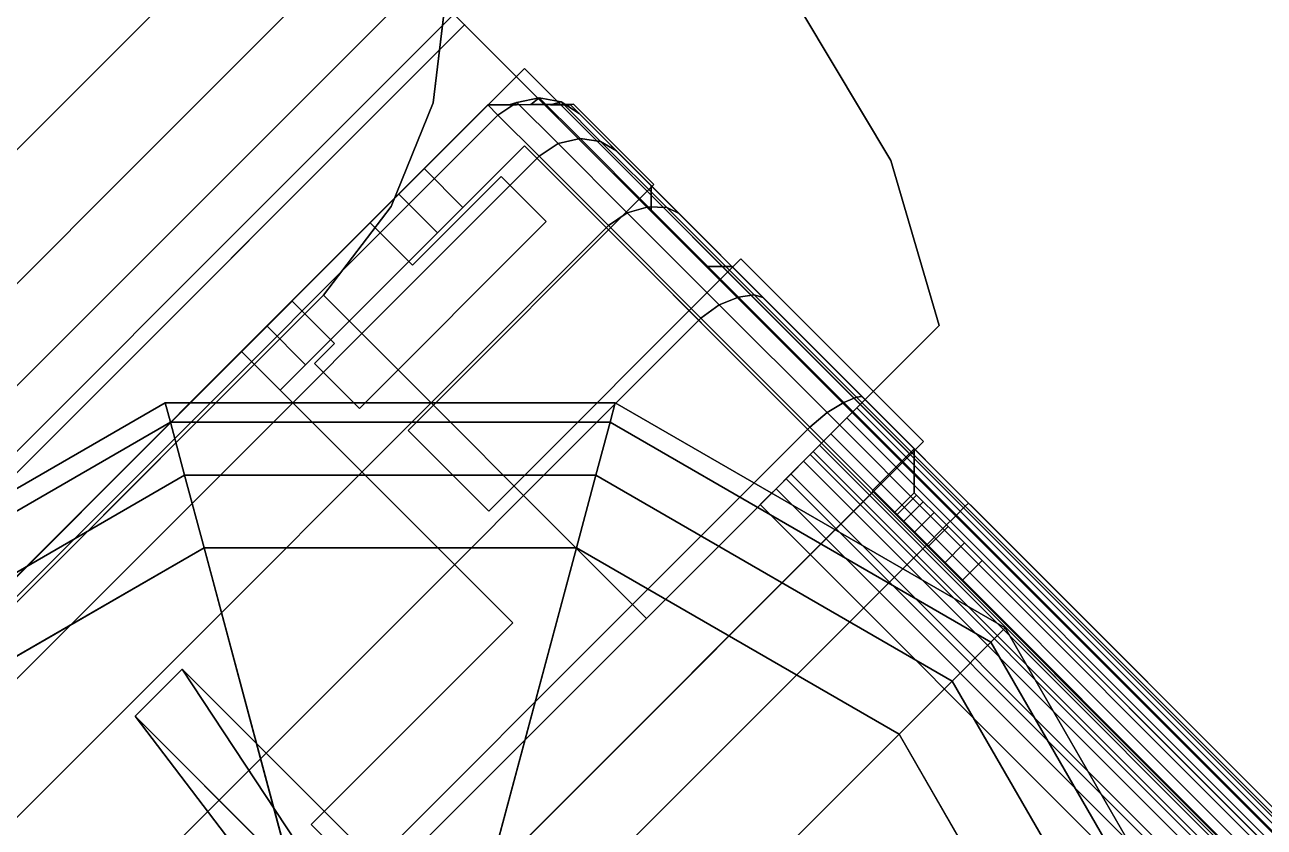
# Model space of a CAD drawing. Extents: x -170 to 1783, y -20 to 1205.
# Drawn here: x 207.372 to 208.728, y 373.776 to 374.654 of the extents above; entities that cross this region are included whole.
import ezdxf

# ---------------------------------------------------------------- set-up
doc = ezdxf.new("R2010")
doc.units = 0
doc.header["$LTSCALE"] = 96
doc.header["$MEASUREMENT"] = 0
for name, color, linetype in [('A-FURN-3-PANEL-GLIDE', 7, 'Continuous'), ('A-FURN-3-PANEL-GLIDE-HOUSING', 7, 'Continuous'), ('A-FURN-3-PANEL-RACE', 7, 'Continuous'), ('A-FURN-3-PANEL-SIDE1', 7, 'Continuous'), ('A-FURN-3-PANEL-TOPCAP', 7, 'Continuous'), ('A-FURN-3-PANEL-TRIM', 7, 'Continuous'), ('A-FURN-P-PNLS', 7, 'Continuous'), ('MAIN_PANEL', 7, 'Continuous'), ('MAIN_PANEL_COMP', 7, 'Continuous'), ('SM', 7, 'Continuous')]:
    doc.layers.add(name, color=color, linetype=linetype)

# ---------------------------------------------------------------- blocks, each defined once
blk = doc.blocks.new('EC-EFN-456')
at = {"layer": 'A-FURN-3-PANEL-GLIDE', "color": 20, "linetype": 'Continuous', "invisible_edges": 12}
for points in [[(47.115, 1), (47.9025, 1), (47.797, 1.3937)], [(47.115, 1), (46.7213, 0.318), (47.115, 0.2125)], [(47.115, 1), (47.115, 0.2125), (47.5088, 0.318)], [(47.115, 1), (47.5088, 0.318), (47.797, 0.6063)], [(47.115, 1), (47.797, 0.6063), (47.9025, 1)]]:
    blk.add_3dface(points, dxfattribs=at)
at = {"layer": 'A-FURN-3-PANEL-GLIDE', "color": 20, "linetype": 'Continuous'}
for points in [[(47.2904, 1.1013, 0.3285), (47.797, 1.3937, 0.3285), (47.9025, 1, 0.3285), (47.3175, 1, 0.3285)], [(47.3175, 1, 0.3285), (47.9025, 1, 0.3285), (47.797, 0.6063, 0.3285), (47.2904, 0.8988, 0.3285)], [(47.9025, 1, 0.3285), (47.9846, 1, 0.3065), (47.8681, 0.5652, 0.3065), (47.797, 0.6063, 0.3285)], [(47.9846, 1, 0.022), (47.9025, 1), (47.797, 0.6063), (47.8681, 0.5652, 0.022)], [(47.9846, 1, 0.3065), (48.0447, 1, 0.2464), (47.9202, 0.5351, 0.2464), (47.8681, 0.5652, 0.3065)], [(48.0447, 1, 0.0821), (47.9846, 1, 0.022), (47.8681, 0.5652, 0.022), (47.9202, 0.5351, 0.0821)], [(48.0447, 1, 0.2464), (48.0667, 1, 0.1642), (47.9392, 0.5241, 0.1642), (47.9202, 0.5351, 0.2464)], [(48.0667, 1, 0.1642), (48.0447, 1, 0.0821), (47.9202, 0.5351, 0.0821), (47.9392, 0.5241, 0.1642)], [(47.2904, 0.8988, 0.3285), (47.797, 0.6063, 0.3285), (47.5088, 0.318, 0.3285), (47.2163, 0.8246, 0.3285)], [(47.115, 0.7975, 0.3285), (47.115, 0.2125, 0.3285), (46.7213, 0.318, 0.3285), (47.0138, 0.8246, 0.3285)], [(47.2163, 0.8246, 0.3285), (47.5088, 0.318, 0.3285), (47.115, 0.2125, 0.3285), (47.115, 0.7975, 0.3285)], [(47.797, 0.6063, 0.3285), (47.8681, 0.5652, 0.3065), (47.5498, 0.2469, 0.3065), (47.5088, 0.318, 0.3285)], [(47.8681, 0.5652, 0.022), (47.797, 0.6063), (47.5088, 0.318), (47.5498, 0.2469, 0.022)], [(47.8681, 0.5652, 0.3065), (47.9202, 0.5351, 0.2464), (47.5799, 0.1948, 0.2464), (47.5498, 0.2469, 0.3065)], [(47.9202, 0.5351, 0.0821), (47.8681, 0.5652, 0.022), (47.5498, 0.2469, 0.022), (47.5799, 0.1948, 0.0821)], [(47.9202, 0.5351, 0.2464), (47.9392, 0.5241, 0.1642), (47.5909, 0.1758, 0.1642), (47.5799, 0.1948, 0.2464)], [(47.9392, 0.5241, 0.1642), (47.9202, 0.5351, 0.0821), (47.5799, 0.1948, 0.0821), (47.5909, 0.1758, 0.1642)], [(47.115, 0.2125, 0.3285), (47.115, 0.1304, 0.3065), (46.6802, 0.2469, 0.3065), (46.7213, 0.318, 0.3285)], [(47.115, 0.1304, 0.022), (47.115, 0.2125), (46.7213, 0.318), (46.6802, 0.2469, 0.022)], [(47.5088, 0.318, 0.3285), (47.5498, 0.2469, 0.3065), (47.115, 0.1304, 0.3065), (47.115, 0.2125, 0.3285)], [(47.5498, 0.2469, 0.022), (47.5088, 0.318), (47.115, 0.2125), (47.115, 0.1304, 0.022)], [(47.115, 0.1304, 0.3065), (47.115, 0.0703, 0.2464), (46.6501, 0.1948, 0.2464), (46.6802, 0.2469, 0.3065)], [(47.115, 0.0703, 0.0821), (47.115, 0.1304, 0.022), (46.6802, 0.2469, 0.022), (46.6501, 0.1948, 0.0821)], [(47.5498, 0.2469, 0.3065), (47.5799, 0.1948, 0.2464), (47.115, 0.0703, 0.2464), (47.115, 0.1304, 0.3065)], [(47.5799, 0.1948, 0.0821), (47.5498, 0.2469, 0.022), (47.115, 0.1304, 0.022), (47.115, 0.0703, 0.0821)], [(47.115, 0.0703, 0.2464), (47.115, 0.0483, 0.1642), (46.6391, 0.1758, 0.1642), (46.6501, 0.1948, 0.2464)], [(47.115, 0.0483, 0.1642), (47.115, 0.0703, 0.0821), (46.6501, 0.1948, 0.0821), (46.6391, 0.1758, 0.1642)], [(47.5799, 0.1948, 0.2464), (47.5909, 0.1758, 0.1642), (47.115, 0.0483, 0.1642), (47.115, 0.0703, 0.2464)], [(47.5909, 0.1758, 0.1642), (47.5799, 0.1948, 0.0821), (47.115, 0.0703, 0.0821), (47.115, 0.0483, 0.1642)]]:
    blk.add_3dface(points, dxfattribs=at)
at = {"layer": 'A-FURN-3-PANEL-GLIDE-HOUSING', "color": 40, "linetype": 'Continuous'}
for points in [[(47.72, 0.79, 3.3867), (47.72, 0.79, 3.5747), (47.115, 0.79, 3.5747), (47.2635, 0.8515, 2.2447)], [(47.72, 0.717, 3.3867), (47.72, 0.79, 3.3867), (47.2635, 0.8515, 2.2447), (47.3151, 0.7999, 2.2447)], [(47.3151, 0.7999, 2.2447), (47.115, 0.717, 3.5747), (47.72, 0.717, 3.5747), (47.72, 0.717, 3.3867)], [(47.72, 0.79, 3.5747), (47.72, 0.79, 3.3867), (47.72, 0.717, 3.3867), (47.72, 0.717, 3.5747)]]:
    blk.add_3dface(points, dxfattribs=at)
at = {"layer": 'A-FURN-3-PANEL-GLIDE-HOUSING', "color": 40, "linetype": 'Continuous', "invisible_edges": 4}
blk.add_3dface([(47.72, 0.79, 3.5747), (47.72, 0.717, 3.5747), (47.115, 0.717, 3.5747), (47.115, 0.79, 3.5747)], dxfattribs=at)
at = {"layer": 'A-FURN-3-PANEL-RACE', "color": 40, "linetype": 'Continuous'}
for points, invisible_edges in [([(0.5, 0.7375, 0.4563), (2.098, 0.7375, 0.4563), (47.5, 0.4255, 0.4563), (0.5, 0.4255, 0.4563)], 6), ([(0.5, 0.7375, 0.3963), (0.5, 0.4255, 0.3963), (47.5, 0.4255, 0.3963), (2.098, 0.7375, 0.3963)], 6), ([(45.902, 0.7375, 0.4563), (47.5, 0.7375, 0.4563), (47.5, 0.4255, 0.4563), (2.098, 0.7375, 0.4563)], 12), ([(45.902, 0.7375, 0.3963), (2.098, 0.7375, 0.3963), (47.5, 0.4255, 0.3963), (47.5, 0.7375, 0.3963)], 3), ([(0.5, 0.4255, 0.3963), (0.08, 0.4255, 0.3963), (0.08, -0.0125, 0.3963), (47.92, -0.0125, 0.3963)], 8), ([(0.5, 0.4255, 0.4563), (47.86, 0.0475, 0.4563), (0.14, 0.0475, 0.4563), (0.14, 0.4255, 0.4563)], 1), ([(47.5, 0.4255, 0.3963), (0.5, 0.4255, 0.3963), (47.92, -0.0125, 0.3963), (47.92, 0.4255, 0.3963)], 3), ([(47.5, 0.4255, 0.4563), (47.86, 0.4255, 0.4563), (47.86, 0.0475, 0.4563), (0.5, 0.4255, 0.4563)], 12), ([(47.5, 0.4255, 0.3963), (47.92, 0.4255, 0.3963), (47.86, 0.4255, 0.4563), (47.5, 0.4255, 0.4563)], 2), ([(47.92, 0.4255, 0.3963), (47.92, 0.4255, 1.7894), (47.86, 0.4255, 1.7894), (47.86, 0.4255, 0.4563)], 8), ([(47.86, 0.4255, 1.7894), (47.86, 0.386, 1.7894), (47.86, 0.1819, 1.4986), (47.86, 0.4255, 0.4563)], 4), ([(47.86, 0.4255, 0.4563), (47.86, 0.1819, 1.4986), (47.86, 0.1425, 1.4986), (47.86, 0.0475, 0.4563)], 5), ([(47.86, 0.1425, 3.1951), (47.86, 0.4255, 3.245), (47.86, 0.4255, 3.515), (47.86, 0.0475, 3.515)], 8), ([(47.86, 0.4255, 3.515), (47.92, 0.4255, 3.515), (47.92, -0.0125, 3.515), (47.86, 0.0475, 3.515)], 4), ([(47.92, 0.386, 1.7894), (47.92, 0.4255, 1.7894), (47.92, 0.4255, 0.3963), (47.92, 0.1819, 1.4986)], 4), ([(47.92, 0.1819, 1.4986), (47.92, 0.4255, 0.3963), (47.92, -0.0125, 0.3963), (47.92, 0.1425, 1.4986)], 5), ([(47.92, 0.4255, 3.245), (47.92, 0.1425, 3.1951), (47.92, -0.0125, 3.515), (47.92, 0.4255, 3.515)], 2), ([(47.4, 0.1425, 4.1797), (47.4, 0.1179, 4.1764), (47.4, 0.1024, 4.2344), (47.4, 0.1425, 4.2397)], 2), ([(47.86, 0.0475, 0.4563), (47.86, 0.1425, 1.4986), (47.86, 0.1425, 3.1951), (47.86, 0.0475, 3.515)], 5), ([(47.92, 0.1425, 3.1951), (47.92, 0.1425, 1.4986), (47.92, -0.0125, 0.3963), (47.92, -0.0125, 3.515)], 10), ([(47.4, 0.1179, 4.1764), (47.4, 0.095, 4.1669), (47.4, 0.065, 4.2189), (47.4, 0.1024, 4.2344)], 10), ([(47.4, 0.095, 4.1669), (47.4, 0.0753, 4.1519), (47.4, 0.0329, 4.1943), (47.4, 0.065, 4.2189)], 10), ([(47.4, 0.0753, 4.1519), (47.4, 0.0602, 4.1322), (47.4, 0.0082, 4.1622), (47.4, 0.0329, 4.1943)], 10), ([(47.4, 0.0602, 4.1322), (47.4, 0.0507, 4.1093), (47.4, -0.0072, 4.1248), (47.4, 0.0082, 4.1622)], 10), ([(0.14, 0.0475, 0.4563), (47.86, 0.0475, 0.4563), (47.86, 0.0475, 3.515), (0.14, 0.0475, 3.515)], 4), ([(0.6, 0.0475, 3.515), (47.4, 0.0475, 3.515), (47.4, 0.0475, 4.0847), (0.6, 0.0475, 4.0847)], 1), ([(47.4, 0.0507, 4.1093), (47.4, 0.0475, 4.0847), (47.4, -0.0125, 4.0847), (47.4, -0.0072, 4.1248)], 10), ([(47.4, 0.0475, 3.515), (47.4, -0.0125, 3.515), (47.4, -0.0125, 4.0847), (47.4, 0.0475, 4.0847)], 4), ([(47.86, 0.0475, 3.515), (47.92, -0.0125, 3.515), (47.4, -0.0125, 3.515), (47.4, 0.0475, 3.515)], 1), ([(47.92, -0.0125, 3.515), (47.92, -0.0125, 0.3963), (0.08, -0.0125, 0.3963), (0.08, -0.0125, 3.515)], 8), ([(47.4, -0.0125, 4.0847), (47.4, -0.0125, 3.515), (0.6, -0.0125, 3.515), (0.6, -0.0125, 4.0847)], 2)]:
    blk.add_3dface(points, dxfattribs=dict(at, invisible_edges=invisible_edges))
for points in [[(47.5, 0.7375, 0.4563), (45.902, 0.7375, 0.4563), (45.902, 0.7375, 0.3963), (47.5, 0.7375, 0.3963)], [(47.5, 0.7375, 0.3963), (47.5, 0.4255, 0.3963), (47.5, 0.4255, 0.4563), (47.5, 0.7375, 0.4563)], [(47.86, 0.4255, 3.245), (47.92, 0.4255, 3.245), (47.92, 0.4255, 3.515), (47.86, 0.4255, 3.515)], [(47.92, 0.4255, 1.7894), (47.92, 0.386, 1.7894), (47.86, 0.386, 1.7894), (47.86, 0.4255, 1.7894)], [(47.86, 0.1425, 3.1951), (47.92, 0.1425, 3.1951), (47.92, 0.4255, 3.245), (47.86, 0.4255, 3.245)], [(47.92, 0.386, 1.7894), (47.92, 0.1819, 1.4986), (47.86, 0.1819, 1.4986), (47.86, 0.386, 1.7894)], [(47.92, 0.1819, 1.4986), (47.92, 0.1425, 1.4986), (47.86, 0.1425, 1.4986), (47.86, 0.1819, 1.4986)], [(47.4, 0.1425, 4.1797), (47.4, 0.1425, 4.2397), (0.6, 0.1425, 4.2397), (0.6, 0.1425, 4.1797)], [(47.4, 0.1425, 4.2397), (47.4, 0.1024, 4.2344), (0.6, 0.1024, 4.2344), (0.6, 0.1425, 4.2397)], [(0.6, 0.1425, 4.1797), (0.6, 0.1179, 4.1764), (47.4, 0.1179, 4.1764), (47.4, 0.1425, 4.1797)], [(47.86, 0.1425, 1.4986), (47.92, 0.1425, 1.4986), (47.92, 0.1425, 3.1951), (47.86, 0.1425, 3.1951)], [(0.6, 0.1179, 4.1764), (0.6, 0.095, 4.1669), (47.4, 0.095, 4.1669), (47.4, 0.1179, 4.1764)], [(47.4, 0.1024, 4.2344), (47.4, 0.065, 4.2189), (0.6, 0.065, 4.2189), (0.6, 0.1024, 4.2344)], [(0.6, 0.095, 4.1669), (0.6, 0.0753, 4.1519), (47.4, 0.0753, 4.1519), (47.4, 0.095, 4.1669)], [(0.6, 0.0753, 4.1519), (0.6, 0.0602, 4.1322), (47.4, 0.0602, 4.1322), (47.4, 0.0753, 4.1519)], [(47.4, 0.065, 4.2189), (47.4, 0.0329, 4.1943), (0.6, 0.0329, 4.1943), (0.6, 0.065, 4.2189)], [(0.6, 0.0602, 4.1322), (0.6, 0.0507, 4.1093), (47.4, 0.0507, 4.1093), (47.4, 0.0602, 4.1322)], [(0.6, 0.0507, 4.1093), (0.6, 0.0475, 4.0847), (47.4, 0.0475, 4.0847), (47.4, 0.0507, 4.1093)], [(47.4, 0.0329, 4.1943), (47.4, 0.0082, 4.1622), (0.6, 0.0082, 4.1622), (0.6, 0.0329, 4.1943)], [(47.4, 0.0082, 4.1622), (47.4, -0.0072, 4.1248), (0.6, -0.0072, 4.1248), (0.6, 0.0082, 4.1622)], [(47.4, -0.0072, 4.1248), (47.4, -0.0125, 4.0847), (0.6, -0.0125, 4.0847), (0.6, -0.0072, 4.1248)]]:
    blk.add_3dface(points, dxfattribs=at)
at = {"layer": 'A-FURN-3-PANEL-SIDE1', "color": 7, "linetype": 'Continuous'}
for points in [[(47.3224, 1.955, 55.7401), (47.3228, 0.045, 55.7401), (0.6776, 0.045, 55.7401), (0.6776, 1.955, 55.7401)], [(47.3224, 0.045, 4.2397), (47.3224, 1.955, 4.2397), (0.6776, 1.955, 4.2397), (0.6776, 0.045, 4.2397)], [(47.3228, 0.045, 55.7401), (47.3224, 1.955, 55.7401), (47.3224, 1.955, 4.2397), (47.3224, 0.045, 4.2397)], [(47.3228, 0.045, 55.7401), (47.3224, 0.045, 4.2397), (0.6776, 0.045, 4.2397), (0.6776, 0.045, 55.7401)]]:
    blk.add_3dface(points, dxfattribs=at)
at = {"layer": 'A-FURN-3-PANEL-TOPCAP', "color": 60, "linetype": 'Continuous'}
for points, invisible_edges in [([(47.324, 2.02, 55.635), (47.324, -0.02, 55.635), (47.606, -0.02, 55.635), (47.606, 2.02, 55.635)], 5), ([(47.606, 2.02, 55.635), (47.606, -0.02, 55.635), (47.6259, 0, 55.635), (47.6259, 2, 55.635)], 5), ([(47.711, 2, 55.635), (47.711, 0, 55.635), (47.731, -0.02, 55.635), (47.731, 2.02, 55.635)], 5), ([(47.856, -0.02, 55.635), (47.856, 2.02, 55.635), (47.731, 2.02, 55.635), (47.731, -0.02, 55.635)], 5), ([(47.8715, 2.0047, 55.635), (47.856, 2.02, 55.635), (47.856, -0.02, 55.635), (47.8715, -0.0047, 55.635)], 10), ([(47.711, 0, 55.635), (47.711, 2, 55.635), (47.6259, 2, 55.635), (47.6259, 0, 55.635)], 5), ([(47.8715, -0.0047, 55.635), (47.8871, 0.0106, 55.635), (47.8871, 1.9894, 55.635), (47.8715, 2.0047, 55.635)], 10), ([(47.9035, 1.9727, 55.635), (47.8871, 1.9894, 55.635), (47.8871, 0.0106, 55.635), (47.9035, 0.0273, 55.635)], 10), ([(47.9035, 0.0273, 55.635), (47.92, 0.044, 55.635), (47.92, 1.956, 55.635), (47.9035, 1.9727, 55.635)], 8), ([(0.815, 0.045, 55.7401), (0.815, -0.02, 55.7741), (47.185, 0.014, 55.7401), (47.185, 0.045, 55.7401)], 1), ([(47.185, -0.02, 55.7741), (47.185, 0.014, 55.7401), (0.815, 0.014, 55.7401), (0.815, -0.02, 55.7741)], 5), ([(47.185, -0.02, 55.7741), (47.221, -0.02, 55.7693), (47.2122, 0.014, 55.7365), (47.185, 0.014, 55.7401)], 10), ([(47.221, -0.02, 55.7693), (47.2545, -0.02, 55.7554), (47.2375, 0.014, 55.726), (47.2122, 0.014, 55.7365)], 10), ([(47.2545, -0.02, 55.7554), (47.2833, -0.02, 55.7333), (47.2593, 0.014, 55.7093), (47.2375, 0.014, 55.726)], 10), ([(47.2833, -0.02, 55.7333), (47.3054, -0.02, 55.7045), (47.276, 0.014, 55.6875), (47.2593, 0.014, 55.7093)], 10), ([(47.3054, -0.02, 55.7045), (47.3193, -0.02, 55.671), (47.2864, 0.014, 55.6622), (47.276, 0.014, 55.6875)], 10), ([(47.3193, -0.02, 55.671), (47.324, -0.02, 55.635), (47.29, 0.014, 55.635), (47.2864, 0.014, 55.6622)], 8), ([(0.76, -0.02, 56.161), (47.24, -0.02, 56.161), (47.24, 0, 56.141), (0.76, 0, 56.141)], 10), ([(47.24, 0, 56.056), (0.76, 0, 56.056), (0.76, 0, 56.141), (47.24, 0, 56.141)], 10), ([(0.76, 0, 56.056), (47.24, 0, 56.056), (47.24, -0.02, 56.036), (0.76, -0.02, 56.036)], 10), ([(47.3727, -0.02, 56.1426), (47.3676, 0, 56.1232), (47.24, 0, 56.141), (47.24, -0.02, 56.161)], 5), ([(47.3676, 0, 56.1232), (47.3456, 0, 56.0411), (47.24, 0, 56.056), (47.24, 0, 56.141)], 5), ([(47.3456, 0, 56.0411), (47.3404, -0.02, 56.0218), (47.24, -0.02, 56.036), (47.24, 0, 56.056)], 5), ([(47.4431, 0, 55.9981), (47.4331, -0.02, 55.9807), (47.3404, -0.02, 56.0218), (47.3456, 0, 56.0411)], 5), ([(47.4856, 0, 56.0717), (47.4431, 0, 55.9981), (47.3456, 0, 56.0411), (47.3676, 0, 56.1232)], 5), ([(47.4956, -0.02, 56.0891), (47.4856, 0, 56.0717), (47.3676, 0, 56.1232), (47.3727, -0.02, 56.1426)], 5), ([(47.5252, 0, 55.9301), (47.5111, -0.02, 55.9159), (47.4331, -0.02, 55.9807), (47.4431, 0, 55.9981)], 5), ([(47.5854, 0, 55.9903), (47.5252, 0, 55.9301), (47.4431, 0, 55.9981), (47.4856, 0, 56.0717)], 5), ([(47.5995, -0.02, 56.0044), (47.5854, 0, 55.9903), (47.4856, 0, 56.0717), (47.4956, -0.02, 56.0891)], 5), ([(47.5858, 0, 55.8424), (47.5685, -0.02, 55.8323), (47.5111, -0.02, 55.9159), (47.5252, 0, 55.9301)], 5), ([(47.6595, 0, 55.8849), (47.5858, 0, 55.8424), (47.5252, 0, 55.9301), (47.5854, 0, 55.9903)], 5), ([(47.6202, 0, 55.7415), (47.601, -0.02, 55.7363), (47.5685, -0.02, 55.8323), (47.5858, 0, 55.8424)], 5), ([(47.6768, -0.02, 55.8949), (47.6595, 0, 55.8849), (47.5854, 0, 55.9903), (47.5995, -0.02, 56.0044)], 5), ([(47.7024, 0, 55.7635), (47.6202, 0, 55.7415), (47.5858, 0, 55.8424), (47.6595, 0, 55.8849)], 5), ([(47.6259, 0, 55.635), (47.606, -0.02, 55.635), (47.601, -0.02, 55.7363), (47.6202, 0, 55.7415)], 4), ([(47.711, 0, 55.635), (47.6259, 0, 55.635), (47.6202, 0, 55.7415), (47.7024, 0, 55.7635)], 4), ([(47.7217, -0.02, 55.7687), (47.7024, 0, 55.7635), (47.6595, 0, 55.8849), (47.6768, -0.02, 55.8949)], 5), ([(47.731, -0.02, 55.635), (47.711, 0, 55.635), (47.7024, 0, 55.7635), (47.7217, -0.02, 55.7687)], 4), ([(0.76, -0.02, 56.161), (0.76, -0.02, 56.286), (47.24, -0.02, 56.286), (47.24, -0.02, 56.161)], 5), ([(47.185, -0.02, 55.7741), (0.815, -0.02, 55.7741), (0.76, -0.02, 56.036), (47.24, -0.02, 56.036)], 10), ([(47.185, -0.02, 55.7741), (47.24, -0.02, 56.036), (47.3404, -0.02, 56.0218), (47.221, -0.02, 55.7693)], 5), ([(47.4331, -0.02, 55.9807), (47.2545, -0.02, 55.7554), (47.221, -0.02, 55.7693), (47.3404, -0.02, 56.0218)], 5), ([(47.4051, -0.02, 56.2633), (47.3727, -0.02, 56.1426), (47.24, -0.02, 56.161), (47.24, -0.02, 56.286)], 5), ([(47.2545, -0.02, 55.7554), (47.4331, -0.02, 55.9807), (47.5111, -0.02, 55.9159), (47.2833, -0.02, 55.7333)], 5), ([(47.5685, -0.02, 55.8323), (47.3054, -0.02, 55.7045), (47.2833, -0.02, 55.7333), (47.5111, -0.02, 55.9159)], 5), ([(47.3054, -0.02, 55.7045), (47.5685, -0.02, 55.8323), (47.601, -0.02, 55.7363), (47.3193, -0.02, 55.671)], 5), ([(47.3193, -0.02, 55.671), (47.601, -0.02, 55.7363), (47.606, -0.02, 55.635), (47.324, -0.02, 55.635)], 1), ([(47.5581, -0.02, 56.1974), (47.4956, -0.02, 56.0891), (47.3727, -0.02, 56.1426), (47.4051, -0.02, 56.2633)], 5), ([(47.6879, -0.02, 56.0929), (47.5995, -0.02, 56.0044), (47.4956, -0.02, 56.0891), (47.5581, -0.02, 56.1974)], 5), ([(47.7851, -0.02, 55.9575), (47.6768, -0.02, 55.8949), (47.5995, -0.02, 56.0044), (47.6879, -0.02, 56.0929)], 5), ([(47.8425, -0.02, 55.8011), (47.7217, -0.02, 55.7687), (47.6768, -0.02, 55.8949), (47.7851, -0.02, 55.9575)], 5), ([(47.856, -0.02, 55.635), (47.731, -0.02, 55.635), (47.7217, -0.02, 55.7687), (47.8425, -0.02, 55.8011)], 4)]:
    blk.add_3dface(points, dxfattribs=dict(at, invisible_edges=invisible_edges))
for points in [[(0.76, 0.044, 56.35), (0.76, 1.956, 56.35), (47.24, 1.956, 56.35), (47.24, 0.044, 56.35)], [(47.4216, 0.044, 56.3252), (47.24, 0.044, 56.35), (47.24, 1.956, 56.35), (47.4216, 1.956, 56.3252)], [(47.5901, 0.044, 56.2528), (47.4216, 0.044, 56.3252), (47.4216, 1.956, 56.3252), (47.5901, 1.956, 56.2528)], [(47.7332, 0.044, 56.1382), (47.5901, 0.044, 56.2528), (47.5901, 1.956, 56.2528), (47.7332, 1.956, 56.1382)], [(47.8405, 0.044, 55.9895), (47.7332, 0.044, 56.1382), (47.7332, 1.956, 56.1382), (47.8405, 1.956, 55.9895)], [(47.9043, 0.044, 55.8177), (47.8405, 0.044, 55.9895), (47.8405, 1.956, 55.9895), (47.9043, 1.956, 55.8177)], [(47.92, 0.044, 55.635), (47.9043, 0.044, 55.8177), (47.9043, 1.956, 55.8177), (47.92, 1.956, 55.635)], [(0.76, 0.0195, 56.3451), (0.76, 0.044, 56.35), (47.24, 0.044, 56.35), (47.24, 0.0195, 56.3451)], [(47.185, 0.045, 55.7401), (47.185, 0.014, 55.7401), (47.2122, 0.014, 55.7365), (47.2122, 0.045, 55.7365)], [(47.2122, 0.045, 55.7365), (47.2122, 0.014, 55.7365), (47.2375, 0.014, 55.726), (47.2375, 0.045, 55.726)], [(47.2375, 0.045, 55.726), (47.2375, 0.014, 55.726), (47.2593, 0.014, 55.7093), (47.2593, 0.045, 55.7093)], [(47.4216, 0.044, 56.3252), (47.4194, 0.0195, 56.3203), (47.24, 0.0195, 56.3451), (47.24, 0.044, 56.35)], [(47.2593, 0.045, 55.7093), (47.2593, 0.014, 55.7093), (47.276, 0.014, 55.6875), (47.276, 0.045, 55.6875)], [(47.276, 0.045, 55.6875), (47.276, 0.014, 55.6875), (47.2864, 0.014, 55.6622), (47.2864, 0.045, 55.6622)], [(47.2864, 0.045, 55.6622), (47.2864, 0.014, 55.6622), (47.29, 0.014, 55.635), (47.29, 0.045, 55.635)], [(47.29, 0.014, 55.635), (47.324, -0.02, 55.635), (47.324, 0.045, 55.635), (47.29, 0.045, 55.635)], [(47.5901, 0.044, 56.2528), (47.5864, 0.0195, 56.248), (47.4194, 0.0195, 56.3203), (47.4216, 0.044, 56.3252)], [(47.7332, 0.044, 56.1382), (47.7287, 0.0195, 56.1337), (47.5864, 0.0195, 56.248), (47.5901, 0.044, 56.2528)], [(47.8405, 0.044, 55.9895), (47.8356, 0.0195, 55.9859), (47.7287, 0.0195, 56.1337), (47.7332, 0.044, 56.1382)], [(47.9043, 0.044, 55.8177), (47.8994, 0.0195, 55.8155), (47.8356, 0.0195, 55.9859), (47.8405, 0.044, 55.9895)], [(47.92, 0.044, 55.635), (47.9035, 0.0273, 55.635), (47.8994, 0.0195, 55.8155), (47.9043, 0.044, 55.8177)], [(47.9035, 0.0273, 55.635), (47.8871, 0.0106, 55.635), (47.8857, -0.0013, 55.8104), (47.8994, 0.0195, 55.8155)], [(0.76, -0.0013, 56.3313), (0.76, 0.0195, 56.3451), (47.24, 0.0195, 56.3451), (47.24, -0.0013, 56.3313)], [(47.4194, 0.0195, 56.3203), (47.4143, -0.0013, 56.3065), (47.24, -0.0013, 56.3313), (47.24, 0.0195, 56.3451)], [(47.5864, 0.0195, 56.248), (47.5775, -0.0013, 56.2349), (47.4143, -0.0013, 56.3065), (47.4194, 0.0195, 56.3203)], [(47.7287, 0.0195, 56.1337), (47.7172, -0.0013, 56.1222), (47.5775, -0.0013, 56.2349), (47.5864, 0.0195, 56.248)], [(47.8356, 0.0195, 55.9859), (47.8226, -0.0013, 55.977), (47.7172, -0.0013, 56.1222), (47.7287, 0.0195, 56.1337)], [(47.8994, 0.0195, 55.8155), (47.8857, -0.0013, 55.8104), (47.8226, -0.0013, 55.977), (47.8356, 0.0195, 55.9859)], [(47.8871, 0.0106, 55.635), (47.8715, -0.0047, 55.635), (47.8656, -0.0151, 55.8048), (47.8857, -0.0013, 55.8104)], [(0.76, -0.0151, 56.3105), (0.76, -0.0013, 56.3313), (47.24, -0.0013, 56.3313), (47.24, -0.0151, 56.3105)], [(47.4143, -0.0013, 56.3065), (47.4087, -0.0151, 56.2864), (47.24, -0.0151, 56.3105), (47.24, -0.0013, 56.3313)], [(47.5775, -0.0013, 56.2349), (47.5669, -0.0151, 56.2168), (47.4087, -0.0151, 56.2864), (47.4143, -0.0013, 56.3065)], [(47.7172, -0.0013, 56.1222), (47.7022, -0.0151, 56.1072), (47.5669, -0.0151, 56.2168), (47.5775, -0.0013, 56.2349)], [(47.8226, -0.0013, 55.977), (47.8045, -0.0151, 55.9663), (47.7022, -0.0151, 56.1072), (47.7172, -0.0013, 56.1222)], [(47.8857, -0.0013, 55.8104), (47.8656, -0.0151, 55.8048), (47.8045, -0.0151, 55.9663), (47.8226, -0.0013, 55.977)], [(47.8715, -0.0047, 55.635), (47.856, -0.02, 55.635), (47.8425, -0.02, 55.8011), (47.8656, -0.0151, 55.8048)], [(0.76, -0.02, 56.286), (0.76, -0.0151, 56.3105), (47.24, -0.0151, 56.3105), (47.24, -0.02, 56.286)], [(47.4087, -0.0151, 56.2864), (47.4051, -0.02, 56.2633), (47.24, -0.02, 56.286), (47.24, -0.0151, 56.3105)], [(47.5669, -0.0151, 56.2168), (47.5581, -0.02, 56.1974), (47.4051, -0.02, 56.2633), (47.4087, -0.0151, 56.2864)], [(47.7022, -0.0151, 56.1072), (47.6879, -0.02, 56.0929), (47.5581, -0.02, 56.1974), (47.5669, -0.0151, 56.2168)], [(47.8045, -0.0151, 55.9663), (47.7851, -0.02, 55.9575), (47.6879, -0.02, 56.0929), (47.7022, -0.0151, 56.1072)], [(47.8656, -0.0151, 55.8048), (47.8425, -0.02, 55.8011), (47.7851, -0.02, 55.9575), (47.8045, -0.0151, 55.9663)]]:
    blk.add_3dface(points, dxfattribs=at)
at = {"layer": 'A-FURN-3-PANEL-TRIM', "color": 60, "linetype": 'Continuous'}
for points in [[(47.4, 0.3185, 3.5747), (47.4, 2.1348, 3.5747), (47.4, 2.1348, 4.2397), (47.4, 0.3185, 4.2397)], [(47.9, 1.6815, 4.2397), (47.9, 1.6815, 3.5747), (47.9, 0.3185, 3.5747), (47.9, 0.3185, 4.2397)], [(47.9198, 1.6527, 55.635), (47.9198, 1.6527, 4.2397), (47.9198, 0.3473, 4.2397), (47.9198, 0.3473, 55.635)], [(47.8543, 0.3782, 4.2397), (47.7845, 0.3782, 4.2397), (47.7845, 0.3782, 55.635), (47.8543, 0.3782, 55.635)], [(47.7845, 0.3782, 55.635), (47.7845, 0.3782, 4.2397), (47.7845, 0.0891, 4.2397), (47.7845, 0.0891, 55.635)], [(47.8543, 0.3473, 55.635), (47.8543, 0.3473, 4.2397), (47.8543, 0.3782, 4.2397), (47.8543, 0.3782, 55.635)], [(47.7299, 0.3574, 4.2397), (47.605, 0.3574, 4.2397), (47.605, 0.3574, 55.635), (47.7299, 0.3574, 55.635)], [(47.605, 0.3574, 55.635), (47.605, 0.3574, 4.2397), (47.605, -0.0328, 4.2397), (47.605, -0.0328, 55.635)], [(47.7299, -0.0228, 55.635), (47.7299, -0.0228, 4.2397), (47.7299, 0.3574, 4.2397), (47.7299, 0.3574, 55.635)], [(47.9198, 0.3473, 4.2397), (47.8543, 0.3473, 4.2397), (47.8543, 0.3473, 55.635), (47.9198, 0.3473, 55.635)], [(47.9, 0.3185, 4.2397), (47.9, 0.3185, 4.013), (47.4, 0.3185, 4.013), (47.4, 0.3185, 4.2397)], [(47.4, -0.1348, 3.8013), (47.4, 0.3185, 3.8013), (47.4, 0.3185, 4.013), (47.4, -0.1348, 4.013)], [(47.4, 0.3185, 3.8013), (47.9, 0.3185, 3.8013), (47.9, 0.3185, 3.5747), (47.4, 0.3185, 3.5747)], [(47.9, 0.3185, 3.8013), (47.9163, 0.1973, 3.8013), (47.9163, 0.1973, 4.013), (47.9, 0.3185, 4.013)], [(47.8543, 0.2263, 4.2397), (47.9198, 0.2263, 4.2397), (47.9198, 0.2263, 55.635), (47.8543, 0.2263, 55.635)], [(47.8543, 0.0891, 55.635), (47.8543, 0.0891, 4.2397), (47.8543, 0.2263, 4.2397), (47.8543, 0.2263, 55.635)], [(47.9198, 0.2263, 55.635), (47.9198, 0.2263, 4.2397), (47.9198, 0.044, 4.2397), (47.92, 0.044, 55.635)], [(47.9163, 0.1973, 3.8013), (47.9639, 0.0847, 3.8013), (47.9639, 0.0847, 4.013), (47.9163, 0.1973, 4.013)], [(47.7845, 0.0891, 4.2397), (47.8543, 0.0891, 4.2397), (47.8543, 0.0891, 55.635), (47.7845, 0.0891, 55.635)], [(47.9639, 0.0847, 3.8013), (48.0395, -0.0114, 3.8013), (48.0395, -0.0114, 4.013), (47.9639, 0.0847, 4.013)], [(47.3224, -0.0328, 4.2397), (47.3224, 0.045, 4.2397), (47.3224, 0.045, 55.635), (47.3224, -0.0328, 55.635)], [(47.8543, -0.0228, 4.2397), (47.8543, -0.0228, 55.635), (47.92, 0.044, 55.635), (47.9198, 0.044, 4.2397)], [(47.8543, -0.0228, 4.2397), (47.7299, -0.0228, 4.2397), (47.7299, -0.0228, 55.635), (47.8543, -0.0228, 55.635)], [(47.605, -0.0328, 4.2397), (47.3224, -0.0328, 4.2397), (47.3224, -0.0328, 55.635), (47.605, -0.0328, 55.635)], [(47.5649, -0.2249, 3.8013), (47.4, -0.1348, 3.8013), (47.4, -0.1348, 4.013), (47.5649, -0.2249, 4.013)], [(47.7471, -0.2706, 3.8013), (47.5649, -0.2249, 3.8013), (47.5649, -0.2249, 4.013), (47.7471, -0.2706, 4.013)]]:
    blk.add_3dface(points, dxfattribs=at)
for points, invisible_edges in [([(47.4, 2.1348, 3.5747), (47.4, 0.3185, 3.5747), (47.9, 0.3185, 3.5747), (47.9, 1.6815, 3.5747)], 10), ([(47.4, 2.1348, 4.2397), (47.9, 1.6815, 4.2397), (47.9, 0.3185, 4.2397), (47.4, 0.3185, 4.2397)], 5), ([(47.605, -0.0328, 55.635), (47.3224, -0.0328, 55.635), (47.3224, 2.0328, 55.635), (47.605, 2.0328, 55.635)], 8), ([(47.7299, 0.3574, 55.635), (47.605, 0.3574, 55.635), (47.605, 1.6426, 55.635), (47.7299, 1.6426, 55.635)], 10), ([(47.8543, 1.6527, 55.635), (47.9198, 1.6527, 55.635), (47.9198, 0.3473, 55.635), (47.8543, 0.3473, 55.635)], 8), ([(47.8543, 0.3782, 55.635), (47.7845, 0.3782, 55.635), (47.7845, 1.6218, 55.635), (47.8543, 1.6218, 55.635)], 10), ([(47.9, 0.3185, 3.8013), (47.4, -0.1348, 3.8013), (47.9639, 0.0847, 3.8013), (47.9163, 0.1973, 3.8013)], 3), ([(47.9, 0.3185, 4.013), (47.9163, 0.1973, 4.013), (47.9639, 0.0847, 4.013), (47.4, -0.1348, 4.013)], 12), ([(47.9, 0.3185, 3.8013), (47.4, 0.3185, 3.8013), (47.4, -0.1348, 3.8013)], 12), ([(47.4, -0.1348, 4.013), (47.4, 0.3185, 4.013), (47.9, 0.3185, 4.013)], 12), ([(47.9198, 0.2263, 55.635), (47.92, 0.044, 55.635), (47.8543, -0.0228, 55.635), (47.8543, 0.2263, 55.635)], 4), ([(47.9639, 0.0847, 3.8013), (47.4, -0.1348, 3.8013), (48.0735, -0.1159, 3.8013), (48.0395, -0.0114, 3.8013)], 3), ([(47.9639, 0.0847, 4.013), (48.0395, -0.0114, 4.013), (48.0735, -0.1159, 4.013), (47.4, -0.1348, 4.013)], 12), ([(47.7845, 0.0891, 55.635), (47.8543, 0.0891, 55.635), (47.8543, -0.0228, 55.635), (47.7299, -0.0228, 55.635)], 10), ([(48.0735, -0.1159, 3.8013), (47.4, -0.1348, 3.8013), (47.935, -0.269, 3.8013), (48.0322, -0.2178, 3.8013)], 3), ([(48.0735, -0.1159, 4.013), (48.0322, -0.2178, 4.013), (47.935, -0.269, 4.013), (47.4, -0.1348, 4.013)], 12), ([(47.935, -0.269, 3.8013), (47.4, -0.1348, 3.8013), (47.5649, -0.2249, 3.8013), (47.7471, -0.2706, 3.8013)], 1), ([(47.935, -0.269, 4.013), (47.7471, -0.2706, 4.013), (47.5649, -0.2249, 4.013), (47.4, -0.1348, 4.013)], 8)]:
    blk.add_3dface(points, dxfattribs=dict(at, invisible_edges=invisible_edges))
at = {"layer": 'A-FURN-P-PNLS', "color": 60, "linetype": 'Continuous'}
for p, q in [((48, 2), (48, 0)), ((48, 0), (0, 0))]:
    blk.add_line(p, q, dxfattribs=at)
at = {"layer": 'MAIN_PANEL', "color": 7, "linetype": 'Continuous'}
for p in [(48, 0), (48, 0, 55.663), (48, 0)]:
    blk.add_point(p, dxfattribs=at)
blk = doc.blocks.new('EC-FPFS-56')
at = {"layer": 'SM', "color": 60, "linetype": 'Continuous'}
for points in [[(0.0297, -0.0077, 55.5), (2.0297, -0.0077, 55.5), (2.0297, -0.0077, 3), (0.0297, -0.0077, 3)], [(0.0297, -0.0077, 3), (2.0297, -0.0077, 3), (2.0297, -0.0077), (0.0297, -0.0077)], [(0.5297, -0.0077, 56), (0.5297, -1.5077, 56), (1.5297, -1.5077, 56), (1.5297, -0.0077, 56)], [(1.6596, -0.0077, 55.9844), (1.5297, -0.0077, 56), (1.5297, -1.5077, 56), (1.6596, -1.6375, 55.9844)], [(1.7797, -0.0077, 55.9336), (1.6596, -0.0077, 55.9844), (1.6596, -1.6375, 55.9844), (1.7797, -1.7577, 55.9336)], [(1.8833, -0.0077, 55.8545), (1.7797, -0.0077, 55.9336), (1.7797, -1.7577, 55.9336), (1.8833, -1.8612, 55.8545)], [(1.9624, -0.0077, 55.751), (1.8833, -0.0077, 55.8545), (1.8833, -1.8612, 55.8545), (1.9624, -1.9403, 55.751)], [(2.0131, -0.0077, 55.6309), (1.9624, -0.0077, 55.751), (1.9624, -1.9403, 55.751), (2.0131, -1.9911, 55.6309)], [(2.0297, -2.0077, 55.5), (2.0297, -0.0077, 55.5), (2.0131, -0.0077, 55.6309), (2.0131, -1.9911, 55.6309)]]:
    blk.add_3dface(points, dxfattribs=at)
for points, invisible_edges in [([(0.0297, -0.0077, 55.5), (0.0463, -0.0077, 55.6309), (2.0297, -0.0077, 55.5)], 2), ([(0.0971, -0.0077, 55.751), (2.0297, -0.0077, 55.5), (0.0463, -0.0077, 55.6309)], 3), ([(2.0297, -0.0077, 55.5), (0.0971, -0.0077, 55.751), (2.0131, -0.0077, 55.6309)], 3)]:
    blk.add_3dface(points, dxfattribs=dict(at, invisible_edges=invisible_edges))

msp = doc.modelspace()

# ---------------------------------------------------------------- block references
at = {"layer": 'MAIN_PANEL', "color": 47, "linetype": 'Continuous', "rotation": 135}
msp.add_blockref('EC-EFN-456', (241.79426, 340.71311), dxfattribs=at)
at = {"layer": 'MAIN_PANEL_COMP', "color": 47, "linetype": 'Continuous', "rotation": 315}
msp.add_blockref('EC-FPFS-56', (206.4233, 376.0949), dxfattribs=at)

doc.saveas('drawing.dxf')
